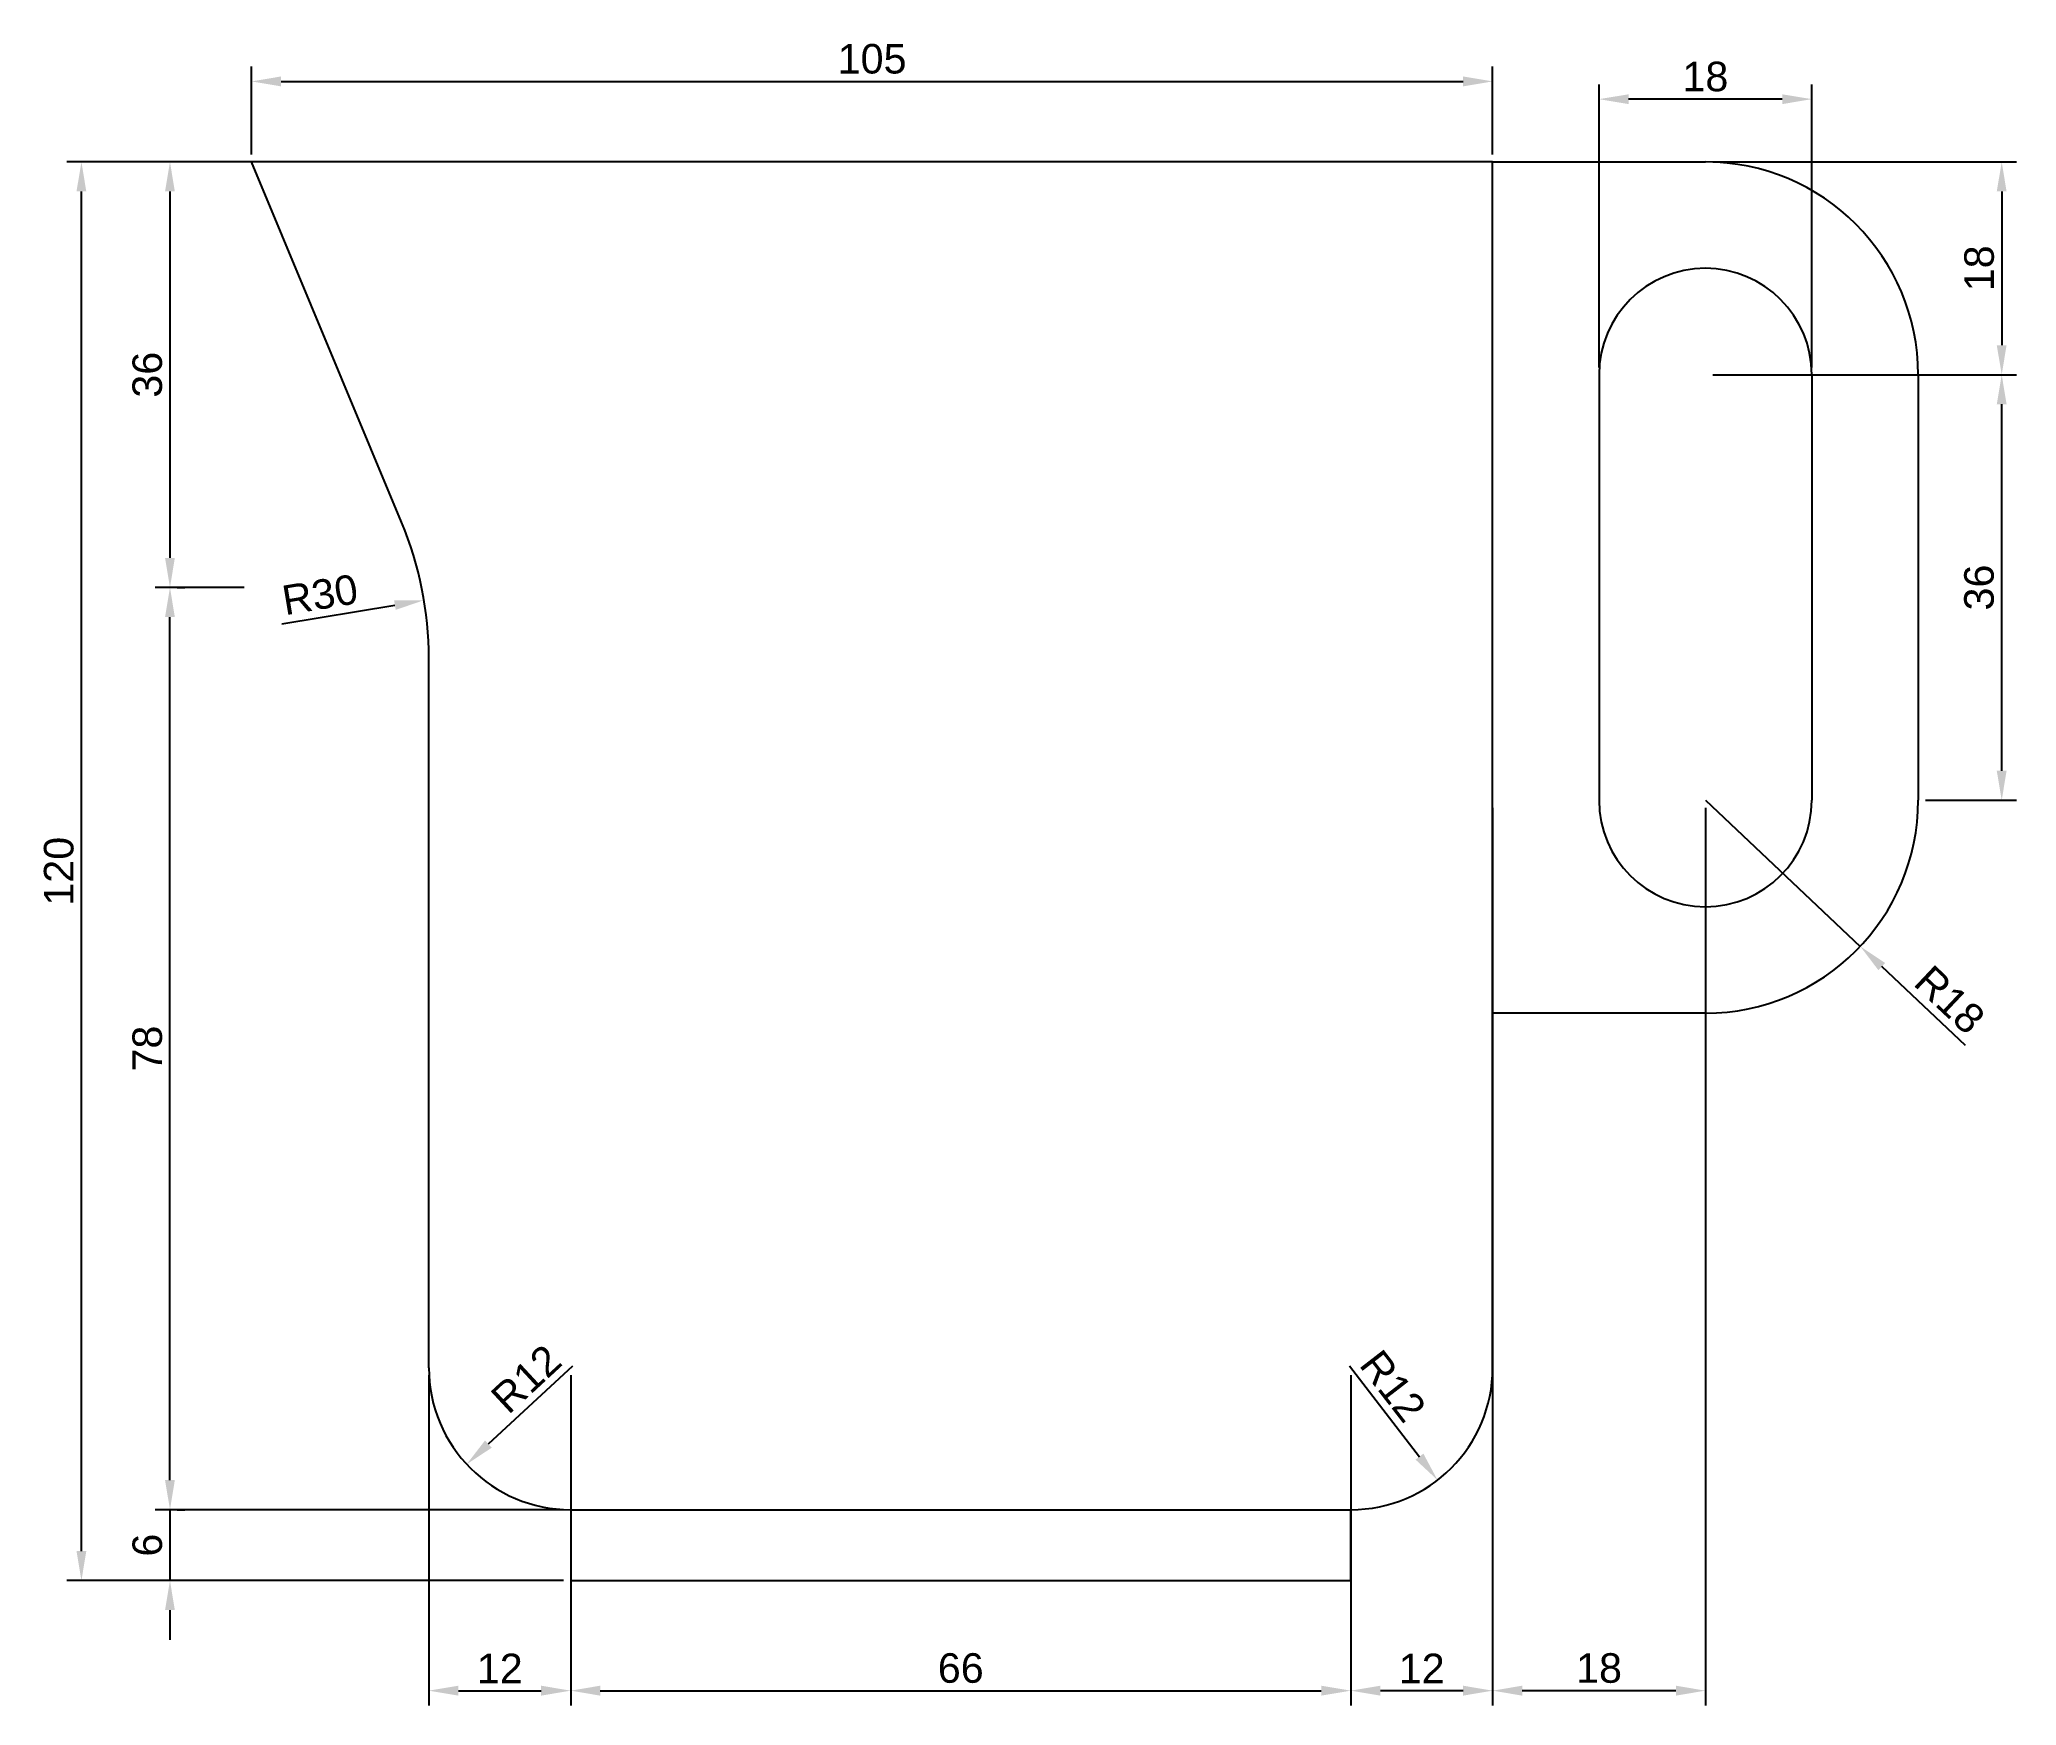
# Model space of a CAD drawing. Header units: millimetres. Extents: x 2964 to 3131, y 1863 to 2004.
import ezdxf

# ---------------------------------------------------------------- set-up
doc = ezdxf.new("R2010")
doc.units = ezdxf.units.MM
doc.styles.get("Standard").update_dxf_attribs({"font": 'arial.ttf'})
doc.dimstyles.new('ISO-25', dxfattribs={"dimtxt": 2.5, "dimasz": 2.5, "dimexe": 1.25, "dimexo": 0.625, "dimtad": 1, "dimtxsty": 'Standard', "dimcen": 2.5, "dimadec": 0, "dimazin": 0, "dimtfac": 1, "dimtmove": 0, "dimatfit": 3, "dimfxl": 1, "dimarcsym": 0})

# ---------------------------------------------------------------- blocks, each defined once
blk = doc.blocks.new('*D2')
at = {"color": 0, "lineweight": -2, "transparency": 16777216}
for p, q in [((3008.45, 1993.82), (2966.43, 1993.82)), ((2967.68, 1876.32), (2967.68, 1991.32)), ((3008.45, 1873.82), (2966.43, 1873.82))]:
    blk.add_line(p, q, dxfattribs=at)
at = {"color": 0, "transparency": 16777216}
for points in [[(2967.26, 1991.32), (2968.09, 1991.32), (2967.68, 1993.82)], [(2967.26, 1876.32), (2968.09, 1876.32), (2967.68, 1873.82)]]:
    blk.add_solid(points, dxfattribs=at)
at = {"layer": 'Defpoints', "color": 0, "transparency": 16777216}
for p in [(2967.68, 1993.82), (3009.07, 1993.82), (3009.07, 1873.82)]:
    blk.add_point(p, dxfattribs=at)
at = {"color": 0, "transparency": 16777216, "insert": (2965.77, 1933.82), "char_height": 2.5, "attachment_point": 5, "rotation": 90}
blk.add_mtext('120', dxfattribs=at)
blk = doc.blocks.new('*D3')
at = {"color": 0, "lineweight": -2, "transparency": 16777216}
for p, q in [((2975.17, 1882.32), (2975.17, 1884.82)), ((3008.45, 1879.82), (2973.92, 1879.82)), ((2975.17, 1879.82), (2975.17, 1873.82)), ((3008.45, 1873.82), (2973.92, 1873.82)), ((2975.17, 1871.32), (2975.17, 1868.82))]:
    blk.add_line(p, q, dxfattribs=at)
at = {"color": 0, "transparency": 16777216}
for points in [[(2974.75, 1882.32), (2975.58, 1882.32), (2975.17, 1879.82)], [(2974.75, 1871.32), (2975.58, 1871.32), (2975.17, 1873.82)]]:
    blk.add_solid(points, dxfattribs=at)
at = {"layer": 'Defpoints', "color": 0, "transparency": 16777216}
for p in [(3009.07, 1879.82), (2975.17, 1873.82), (3009.07, 1873.82)]:
    blk.add_point(p, dxfattribs=at)
at = {"color": 0, "transparency": 16777216, "insert": (2973.26, 1876.82), "char_height": 2.5, "attachment_point": 5, "rotation": 90}
blk.add_mtext('6', dxfattribs=at)
blk = doc.blocks.new('*D4')
at = {"color": 0, "lineweight": -2, "transparency": 16777216}
for p, q in [((2997.07, 1891.19), (2997.07, 1863.26)), ((3009.07, 1891.19), (3009.07, 1863.26)), ((2999.57, 1864.51), (3006.57, 1864.51))]:
    blk.add_line(p, q, dxfattribs=at)
at = {"color": 0, "transparency": 16777216}
for points in [[(2999.57, 1864.93), (2999.57, 1864.09), (2997.07, 1864.51)], [(3006.57, 1864.93), (3006.57, 1864.09), (3009.07, 1864.51)]]:
    blk.add_solid(points, dxfattribs=at)
at = {"layer": 'Defpoints', "color": 0, "transparency": 16777216}
for p in [(2997.07, 1891.82), (3009.07, 1891.82), (3009.07, 1864.51)]:
    blk.add_point(p, dxfattribs=at)
at = {"color": 0, "transparency": 16777216, "insert": (3003.07, 1866.39), "char_height": 2.5, "attachment_point": 5}
blk.add_mtext('12', dxfattribs=at)
blk = doc.blocks.new('*D5')
at = {"color": 0, "lineweight": -2, "transparency": 16777216}
for p, q in [((3009.07, 1873.19), (3009.07, 1863.26)), ((3075.07, 1873.19), (3075.07, 1863.26)), ((3011.57, 1864.51), (3072.57, 1864.51))]:
    blk.add_line(p, q, dxfattribs=at)
at = {"color": 0, "transparency": 16777216}
for points in [[(3011.57, 1864.93), (3011.57, 1864.09), (3009.07, 1864.51)], [(3072.57, 1864.93), (3072.57, 1864.09), (3075.07, 1864.51)]]:
    blk.add_solid(points, dxfattribs=at)
at = {"layer": 'Defpoints', "color": 0, "transparency": 16777216}
for p in [(3009.07, 1873.82), (3075.07, 1873.82), (3075.07, 1864.51)]:
    blk.add_point(p, dxfattribs=at)
at = {"color": 0, "transparency": 16777216, "insert": (3042.07, 1866.41), "char_height": 2.5, "attachment_point": 5}
blk.add_mtext('66', dxfattribs=at)
blk = doc.blocks.new('*D6')
at = {"color": 0, "lineweight": -2, "transparency": 16777216}
for p, q in [((3075.07, 1891.19), (3075.07, 1863.26)), ((3087.07, 1891.19), (3087.07, 1863.26)), ((3084.57, 1864.51), (3077.57, 1864.51))]:
    blk.add_line(p, q, dxfattribs=at)
at = {"color": 0, "transparency": 16777216}
for points in [[(3077.57, 1864.93), (3077.57, 1864.09), (3075.07, 1864.51)], [(3084.57, 1864.93), (3084.57, 1864.09), (3087.07, 1864.51)]]:
    blk.add_solid(points, dxfattribs=at)
at = {"layer": 'Defpoints', "color": 0, "transparency": 16777216}
for p in [(3075.07, 1891.82), (3087.07, 1891.82), (3075.07, 1864.51)]:
    blk.add_point(p, dxfattribs=at)
at = {"color": 0, "transparency": 16777216, "insert": (3081.07, 1866.39), "char_height": 2.5, "attachment_point": 5}
blk.add_mtext('12', dxfattribs=at)
blk = doc.blocks.new('*D8')
at = {"color": 0, "lineweight": -2, "transparency": 16777216}
for p, q in [((2981.45, 1993.82), (2973.92, 1993.82)), ((2975.17, 1991.32), (2975.17, 1960.32)), ((2981.45, 1957.82), (2973.92, 1957.82))]:
    blk.add_line(p, q, dxfattribs=at)
at = {"color": 0, "transparency": 16777216}
for points in [[(2974.75, 1991.32), (2975.58, 1991.32), (2975.17, 1993.82)], [(2974.75, 1960.32), (2975.58, 1960.32), (2975.17, 1957.82)]]:
    blk.add_solid(points, dxfattribs=at)
at = {"layer": 'Defpoints', "color": 0, "transparency": 16777216}
for p in [(2982.07, 1993.82), (2975.17, 1957.82), (2982.07, 1957.82)]:
    blk.add_point(p, dxfattribs=at)
at = {"color": 0, "transparency": 16777216, "insert": (2973.26, 1975.82), "char_height": 2.5, "attachment_point": 5, "rotation": 90}
blk.add_mtext('36', dxfattribs=at)
blk = doc.blocks.new('*D9')
at = {"color": 0, "lineweight": -2, "transparency": 16777216}
blk.add_line((2984.62, 1954.74), (2994.2, 1956.34), dxfattribs=at)
at = {"color": 0, "transparency": 16777216}
blk.add_solid([(2994.13, 1956.75), (2994.27, 1955.93), (2996.66, 1956.75)], dxfattribs=at)
at = {"layer": 'Defpoints', "color": 0, "transparency": 16777216}
for p in [(2996.66, 1956.75), (2967.07, 1951.82)]:
    blk.add_point(p, dxfattribs=at)
at = {"color": 0, "transparency": 16777216, "insert": (2987.86, 1957.21), "char_height": 2.5, "attachment_point": 5, "rotation": 9.4556}
blk.add_mtext('R30', dxfattribs=at)
blk = doc.blocks.new('*D10')
at = {"color": 0, "lineweight": -2, "transparency": 16777216}
for p, q in [((2975.79, 1957.82), (2976.42, 1957.82)), ((2975.17, 1882.32), (2975.17, 1955.32)), ((2975.79, 1879.82), (2976.42, 1879.82))]:
    blk.add_line(p, q, dxfattribs=at)
at = {"color": 0, "transparency": 16777216}
for points in [[(2974.75, 1955.32), (2975.58, 1955.32), (2975.17, 1957.82)], [(2974.75, 1882.32), (2975.58, 1882.32), (2975.17, 1879.82)]]:
    blk.add_solid(points, dxfattribs=at)
at = {"layer": 'Defpoints', "color": 0, "transparency": 16777216}
for p in [(2975.17, 1957.82), (2975.17, 1957.82), (2975.17, 1879.82)]:
    blk.add_point(p, dxfattribs=at)
at = {"color": 0, "transparency": 16777216, "insert": (2973.26, 1918.82), "char_height": 2.5, "attachment_point": 5, "rotation": 90}
blk.add_mtext('78', dxfattribs=at)
blk = doc.blocks.new('*D11')
at = {"color": 0, "lineweight": -2, "transparency": 16777216}
blk.add_line((3009.22, 1891.95), (3002.1, 1885.36), dxfattribs=at)
at = {"color": 0, "transparency": 16777216}
blk.add_solid([(3001.82, 1885.67), (3002.39, 1885.06), (3000.27, 1883.66)], dxfattribs=at)
at = {"layer": 'Defpoints', "color": 0, "transparency": 16777216}
for p in [(3009.07, 1891.82), (3000.27, 1883.66)]:
    blk.add_point(p, dxfattribs=at)
at = {"color": 0, "transparency": 16777216, "insert": (3005.3, 1890.89), "char_height": 2.5, "attachment_point": 5, "rotation": 42.8281}
blk.add_mtext('R12', dxfattribs=at)
blk = doc.blocks.new('*D12')
at = {"color": 0, "lineweight": -2, "transparency": 16777216}
for p, q in [((3087.07, 1939.19), (3087.07, 1863.26)), ((3105.07, 1939.19), (3105.07, 1863.26)), ((3102.57, 1864.51), (3089.57, 1864.51))]:
    blk.add_line(p, q, dxfattribs=at)
at = {"color": 0, "transparency": 16777216}
for points in [[(3089.57, 1864.93), (3089.57, 1864.09), (3087.07, 1864.51)], [(3102.57, 1864.93), (3102.57, 1864.09), (3105.07, 1864.51)]]:
    blk.add_solid(points, dxfattribs=at)
at = {"layer": 'Defpoints', "color": 0, "transparency": 16777216}
for p in [(3087.07, 1939.82), (3105.07, 1939.82), (3087.07, 1864.51)]:
    blk.add_point(p, dxfattribs=at)
at = {"color": 0, "transparency": 16777216, "insert": (3096.07, 1866.41), "char_height": 2.5, "attachment_point": 5}
blk.add_mtext('18', dxfattribs=at)
blk = doc.blocks.new('*D13')
at = {"color": 0, "lineweight": -2, "transparency": 16777216}
for p, q in [((3105.07, 1939.82), (3118.17, 1927.47)), ((3127.07, 1919.09), (3119.99, 1925.76))]:
    blk.add_line(p, q, dxfattribs=at)
at = {"color": 0, "transparency": 16777216}
blk.add_solid([(3120.28, 1926.06), (3119.7, 1925.46), (3118.17, 1927.47)], dxfattribs=at)
at = {"layer": 'Defpoints', "color": 0, "transparency": 16777216}
for p in [(3105.07, 1939.82), (3118.17, 1927.47)]:
    blk.add_point(p, dxfattribs=at)
at = {"color": 0, "transparency": 16777216, "insert": (3125.74, 1922.95), "char_height": 2.5, "attachment_point": 5, "rotation": 316.6951}
blk.add_mtext('R18', dxfattribs=at)
blk = doc.blocks.new('*D14')
at = {"color": 0, "lineweight": -2, "transparency": 16777216}
for p, q in [((3123.7, 1975.82), (3131.39, 1975.82)), ((3130.14, 1942.32), (3130.14, 1973.32)), ((3123.7, 1939.82), (3131.39, 1939.82))]:
    blk.add_line(p, q, dxfattribs=at)
at = {"color": 0, "transparency": 16777216}
for points in [[(3129.72, 1973.32), (3130.55, 1973.32), (3130.14, 1975.82)], [(3129.72, 1942.32), (3130.55, 1942.32), (3130.14, 1939.82)]]:
    blk.add_solid(points, dxfattribs=at)
at = {"layer": 'Defpoints', "color": 0, "transparency": 16777216}
for p in [(3123.07, 1975.82), (3130.14, 1975.82), (3123.07, 1939.82)]:
    blk.add_point(p, dxfattribs=at)
at = {"color": 0, "transparency": 16777216, "insert": (3128.23, 1957.82), "char_height": 2.5, "attachment_point": 5, "rotation": 90}
blk.add_mtext('36', dxfattribs=at)
blk = doc.blocks.new('*D15')
at = {"color": 0, "lineweight": -2, "transparency": 16777216}
for p, q in [((3105.7, 1993.82), (3131.39, 1993.82)), ((3130.14, 1991.32), (3130.14, 1978.32)), ((3105.7, 1975.82), (3131.39, 1975.82))]:
    blk.add_line(p, q, dxfattribs=at)
at = {"color": 0, "transparency": 16777216}
for points in [[(3129.72, 1991.32), (3130.55, 1991.32), (3130.14, 1993.82)], [(3129.72, 1978.32), (3130.55, 1978.32), (3130.14, 1975.82)]]:
    blk.add_solid(points, dxfattribs=at)
at = {"layer": 'Defpoints', "color": 0, "transparency": 16777216}
for p in [(3105.07, 1993.82), (3105.07, 1975.82), (3130.14, 1975.82)]:
    blk.add_point(p, dxfattribs=at)
at = {"color": 0, "transparency": 16777216, "insert": (3128.24, 1984.82), "char_height": 2.5, "attachment_point": 5, "rotation": 90}
blk.add_mtext('18', dxfattribs=at)
blk = doc.blocks.new('*D16')
at = {"color": 0, "lineweight": -2, "transparency": 16777216}
for p, q in [((3096.07, 1976.44), (3096.07, 2000.38)), ((3114.07, 1976.44), (3114.07, 2000.38)), ((3111.57, 1999.13), (3098.57, 1999.13))]:
    blk.add_line(p, q, dxfattribs=at)
at = {"color": 0, "transparency": 16777216}
for points in [[(3098.57, 1999.54), (3098.57, 1998.71), (3096.07, 1999.13)], [(3111.57, 1999.54), (3111.57, 1998.71), (3114.07, 1999.13)]]:
    blk.add_solid(points, dxfattribs=at)
at = {"layer": 'Defpoints', "color": 0, "transparency": 16777216}
for p in [(3096.07, 1999.13), (3096.07, 1975.82), (3114.07, 1975.82)]:
    blk.add_point(p, dxfattribs=at)
at = {"color": 0, "transparency": 16777216, "insert": (3105.07, 2001.03), "char_height": 2.5, "attachment_point": 5}
blk.add_mtext('18', dxfattribs=at)
blk = doc.blocks.new('*D17')
at = {"color": 0, "lineweight": -2, "transparency": 16777216}
for p, q in [((2982.07, 1994.44), (2982.07, 2001.88)), ((2984.57, 2000.63), (3084.57, 2000.63)), ((3087.07, 1994.44), (3087.07, 2001.88))]:
    blk.add_line(p, q, dxfattribs=at)
at = {"color": 0, "transparency": 16777216}
for points in [[(2984.57, 2001.05), (2984.57, 2000.21), (2982.07, 2000.63)], [(3084.57, 2001.05), (3084.57, 2000.21), (3087.07, 2000.63)]]:
    blk.add_solid(points, dxfattribs=at)
at = {"layer": 'Defpoints', "color": 0, "transparency": 16777216}
for p in [(3087.07, 2000.63), (2982.07, 1993.82), (3087.07, 1993.82)]:
    blk.add_point(p, dxfattribs=at)
at = {"color": 0, "transparency": 16777216, "insert": (3034.57, 2002.53), "char_height": 2.5, "attachment_point": 5}
blk.add_mtext('105', dxfattribs=at)
blk = doc.blocks.new('*D18')
at = {"color": 0, "lineweight": -2, "transparency": 16777216}
blk.add_line((3074.95, 1891.98), (3080.88, 1884.3), dxfattribs=at)
at = {"color": 0, "transparency": 16777216}
blk.add_solid([(3081.21, 1884.56), (3080.55, 1884.05), (3082.41, 1882.32)], dxfattribs=at)
at = {"layer": 'Defpoints', "color": 0, "transparency": 16777216}
for p in [(3075.07, 1891.82), (3082.41, 1882.32)]:
    blk.add_point(p, dxfattribs=at)
at = {"color": 0, "transparency": 16777216, "insert": (3078.64, 1890.28), "char_height": 2.5, "attachment_point": 5, "rotation": 307.6848}
blk.add_mtext('R12', dxfattribs=at)

msp = doc.modelspace()

# ---------------------------------------------------------------- linework, layer by layer
for p, q in [((3087.072, 1993.82), (2982.072, 1993.82)), ((2994.764, 1963.358), (2982.072, 1993.82)), ((3087.072, 1891.82), (3087.072, 1993.82)), ((3087.072, 1993.82), (3105.072, 1993.82)), ((3096.072, 1975.82), (3096.072, 1939.82)), ((3114.072, 1975.82), (3114.072, 1939.82)), ((3123.072, 1975.82), (3123.072, 1939.82)), ((2997.072, 1891.82), (2997.072, 1951.82)), ((3123.072, 1939.82), (3123.072, 1939.82)), ((3105.072, 1921.82), (3087.072, 1921.82)), ((3009.072, 1879.82), (3075.072, 1879.82)), ((3009.072, 1879.82), (3009.072, 1873.82)), ((3075.072, 1873.82), (3075.072, 1879.82)), ((3009.072, 1873.82), (3075.072, 1873.82))]:
    msp.add_line(p, q)
for centre, radius, start, end in [((3105.072, 1975.82), 18, 0, 90), ((3105.072, 1975.82), 9, 0, 180), ((2967.072, 1951.82), 30, 0, 22.61986), ((3105.072, 1939.82), 9, 180, 0), ((3105.072, 1939.82), 18, 270, 0), ((3009.072, 1891.82), 12, 180, 270), ((3075.072, 1891.82), 12, 270, 0)]:
    msp.add_arc(centre, radius, start, end)

# ---------------------------------------------------------------- dimensions: what is measured, and where the dimension line sits
for base, p1, p2, picture, middle in [((3087.072, 2000.629), (2982.072, 1993.82), (3087.072, 1993.82), '*D17', (3034.572, 2002.531)), ((3096.072, 1999.128), (3114.072, 1975.82), (3096.072, 1975.82), '*D16', (3105.072, 2001.029)), ((3087.072, 1864.509), (3105.072, 1939.82), (3087.072, 1939.82), '*D12', (3096.072, 1866.411)), ((3009.072, 1864.509), (2997.072, 1891.82), (3009.072, 1891.82), '*D4', (3003.072, 1866.389)), ((3075.072, 1864.509), (3087.072, 1891.82), (3075.072, 1891.82), '*D6', (3081.072, 1866.389)), ((3075.072, 1864.509), (3009.072, 1873.82), (3075.072, 1873.82), '*D5', (3042.072, 1866.411))]:
    dim = msp.add_linear_dim(base=base, p1=p1, p2=p2, dimstyle='ISO-25')
    dim.commit()
    dim.dimension.update_dxf_attribs({"geometry": picture, "text_midpoint": middle})
for base, p1, p2, picture, middle in [((2967.676, 1993.82), (3009.072, 1873.82), (3009.072, 1993.82), '*D2', (2965.774, 1933.82)), ((2975.165, 1957.823), (2982.072, 1993.82), (2982.072, 1957.823), '*D8', (2973.263, 1975.822)), ((3130.137, 1975.82), (3105.072, 1993.82), (3105.072, 1975.82), '*D15', (3128.235, 1984.82)), ((3130.137, 1975.82), (3123.072, 1939.82), (3123.072, 1975.82), '*D14', (3128.234, 1957.82)), ((2975.165, 1957.823), (2975.165, 1879.82), (2975.165, 1957.823), '*D10', (2973.264, 1918.822)), ((2975.165, 1873.82), (3009.072, 1879.82), (3009.072, 1873.82), '*D3', (2973.264, 1876.82))]:
    dim = msp.add_linear_dim(base=base, p1=p1, p2=p2, angle=90, dimstyle='ISO-25')
    dim.commit()
    dim.dimension.update_dxf_attribs({"geometry": picture, "text_midpoint": middle})
for center, mpoint, picture, middle in [((2967.072, 1951.82), (2996.664, 1956.748), '*D9', (2988.174, 1955.334)), ((3009.072, 1891.82), (3000.271, 1883.662), '*D11', (3006.578, 1889.508)), ((3075.072, 1891.82), (3082.408, 1882.323), '*D18', (3077.151, 1889.128))]:
    dim = msp.add_radius_dim(center=center, mpoint=mpoint, dimstyle='ISO-25')
    dim.commit()
    dim.dimension.update_dxf_attribs({"geometry": picture, "text_midpoint": middle, "dimtype": 164})
dim = msp.add_radius_dim(center=(3105.072, 1939.82), mpoint=(3118.171, 1927.474), dimstyle='ISO-25')
dim.commit()
dim.dimension.update_dxf_attribs({"geometry": '*D13', "text_midpoint": (3125.744, 1922.949)})

doc.saveas('drawing.dxf')
